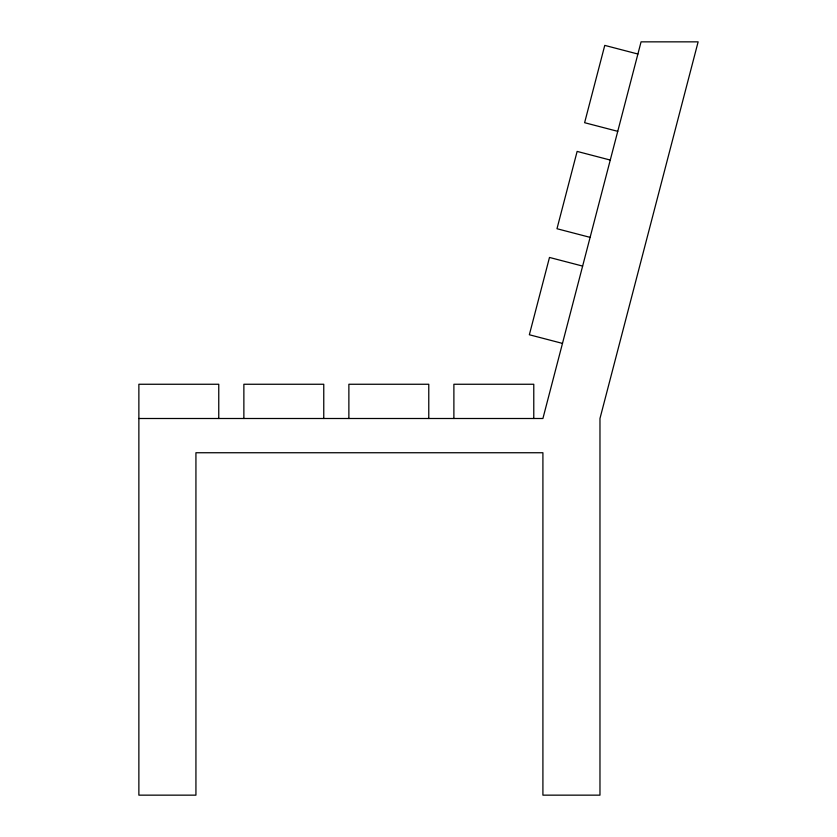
<?xml version="1.0" encoding="UTF-8"?>
<svg xmlns="http://www.w3.org/2000/svg" width="837" height="837" viewBox="0 0 837 837"><rect width="100%" height="100%" fill="white"/><g stroke="black" fill="none" stroke-linecap="round" stroke-linejoin="round"><path stroke-width="1.26" d="M138.869 418.5L542.91 418.5L641.069 41.85L698.131 41.85L599.972 418.5L599.972 795.15L542.91 795.15L542.91 452.744L195.931 452.744L195.931 795.15L138.869 795.15L138.869 384.256L218.76 384.256L218.76 418.5M637.899 54.028L604.764 45.386L584.613 122.704L617.748 131.336M610.257 160.055L577.132 151.413L556.982 228.731L590.116 237.363M582.625 266.082L549.49 257.451L529.35 334.758L562.485 343.4M533.776 418.5L533.776 384.256L453.884 384.256L453.884 418.5M428.774 418.5L428.774 384.256L348.872 384.256L348.872 418.5M323.762 418.5L323.762 384.256L243.87 384.256L243.87 418.5"/></g></svg>
